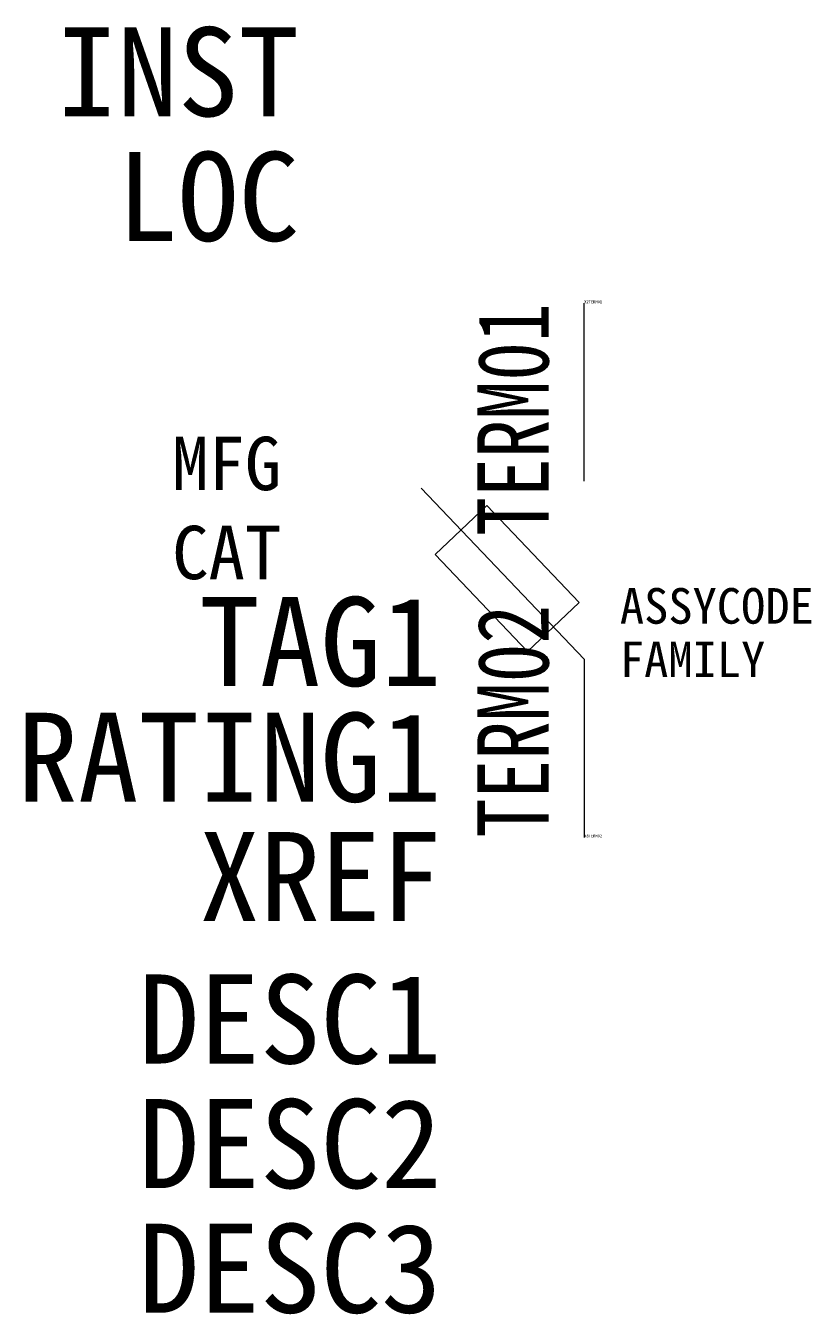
# Model space of a CAD drawing. Header units: millimetres. Extents: x -15.7 to 6.4, y -23.4 to 12.8.
import ezdxf
from ezdxf.enums import TextEntityAlignment as Align

# ---------------------------------------------------------------- set-up
doc = ezdxf.new("R2010")
doc.units = ezdxf.units.MM
doc.header["$LTSCALE"] = 12
doc.styles.add('WD_IEC', font='')
doc.styles.get('WD_IEC').set_extended_font_data('SimSun')

msp = doc.modelspace()

# ---------------------------------------------------------------- linework, layer by layer
for p, q in [((0, 0), (0, 5)), ((0, -5), (-4.575, -0.197)), ((-2.733, -0.681), (-4.181, -2.061)), ((-0.14, -3.403), (-2.733, -0.681)), ((-1.588, -4.783), (-4.181, -2.061)), ((-0.14, -3.403), (-1.588, -4.783)), ((0, -5), (0, -10))]:
    msp.add_line(p, q)

# ---------------------------------------------------------------- texts
at = {"style": 'WD_IEC'}
for tag, text, p in [('INST', '', (-8, 10.25)), ('LOC', '', (-8, 6.75)), ('TAG1', 'QFU', (-4, -5.75)), ('RATING1', '', (-4, -9)), ('XREF', '', (-4, -12.35)), ('DESC1', '', (-4, -16.35)), ('DESC2', '', (-4, -19.85)), ('DESC3', '', (-4, -23.35))]:
    msp.add_attdef(tag, text=text, height=2.5, dxfattribs=at).set_placement(p, align=Align.RIGHT)
at = {"style": 'WD_IEC', "flags": 1}
for tag, p, height in [('X2TERM01', (0, 5), 0.08), ('ASSYCODE', (1, -4), 1), ('FAMILY', (1, -5.5), 1), ('X8TERM02', (0, -10), 0.08)]:
    msp.add_attdef(tag, p, '', height=height, dxfattribs=at)
at = {"style": 'WD_IEC', "width": 0.8}
msp.add_attdef('TERM01', text='', height=2, rotation=90, dxfattribs=at).set_placement((-1, 5), align=Align.RIGHT)
at = {"style": 'WD_IEC', "flags": 9}
for tag, p in [('MFG', (-8.5, -0.25)), ('CAT', (-8.5, -2.75))]:
    msp.add_attdef(tag, text='', height=1.5, dxfattribs=at).set_placement(p, align=Align.RIGHT)
at = {"style": 'WD_IEC', "width": 0.8}
msp.add_attdef('TERM02', (-1, -10), '', height=2, rotation=90, dxfattribs=at)

doc.saveas('drawing.dxf')
